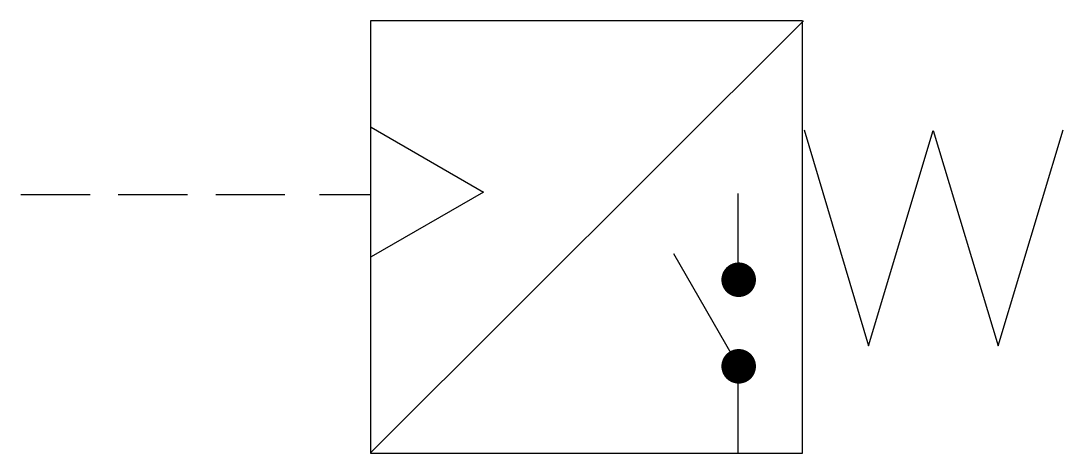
# Model space of a CAD drawing. Extents: x 532.5 to 556.6, y 438.5 to 448.5.
import ezdxf

# ---------------------------------------------------------------- set-up
doc = ezdxf.new("R2010")
doc.units = 0
doc.header["$LTSCALE"] = 5
doc.header["$MEASUREMENT"] = 0
doc.layers.add('11', color=1, linetype='CONTINUOUS')
doc.layers.add('12', color=2, linetype='CONTINUOUS')

# ---------------------------------------------------------------- blocks, each defined once
blk = doc.blocks.new('5236', base_point=(344.924, 42.985))
at = {"layer": '11'}
for p, q in [((342.018, 47.871), (343.501, 42.874)), ((343.501, 42.874), (345.003, 47.856)), ((345.003, 47.856), (346.506, 42.874)), ((346.506, 42.874), (348.008, 47.871))]:
    blk.add_line(p, q, dxfattribs=at)

msp = doc.modelspace()

# ---------------------------------------------------------------- linework, layer by layer
at = {"layer": '11'}
for p, q in [((540.556, 448.53), (540.556, 438.53)), ((550.556, 448.53), (540.556, 448.53)), ((540.573, 438.551), (550.576, 448.53)), ((550.556, 438.53), (550.556, 448.53)), ((540.575, 446.071), (543.173, 444.571)), ((543.173, 444.571), (540.575, 443.071)), ((549.068, 442.535), (549.068, 444.535)), ((549.073, 440.544), (547.573, 443.142)), ((549.068, 438.539), (549.068, 440.535)), ((540.556, 438.53), (550.556, 438.53))]:
    msp.add_line(p, q, dxfattribs=at)
at = {"layer": '11', "const_width": 0.4}
for points in [[(548.876, 442.542, 1), (549.276, 442.542, 1)], [(548.876, 440.539, 1), (549.276, 440.539, 1)]]:
    msp.add_lwpolyline(points, format="xyb", close=True, dxfattribs=at)
at = {"layer": '12'}
for p, q in [((534.07, 444.507), (532.47, 444.507)), ((536.323, 444.507), (534.723, 444.507)), ((538.577, 444.507), (536.977, 444.507)), ((540.553, 444.507), (539.377, 444.507))]:
    msp.add_line(p, q, dxfattribs=at)

# ---------------------------------------------------------------- block references
at = {"layer": '11'}
msp.add_blockref('5236', (553.499, 441.121), dxfattribs=at)

doc.saveas('drawing.dxf')
